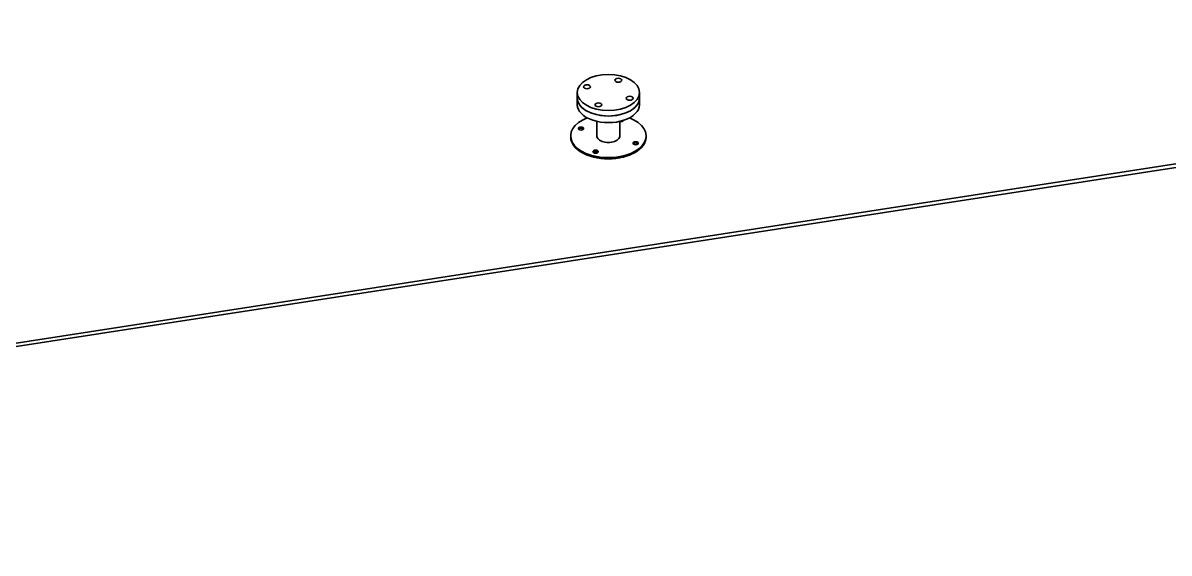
# Model space of a CAD drawing. Header units: millimetres. Extents: x 0 to 42050, y 0 to 29700.
# Drawn here: x 28141 to 29357, y 12643 to 13207 of the extents above; entities that cross this region are included whole.
import ezdxf

# ---------------------------------------------------------------- set-up
doc = ezdxf.new("R2010")
doc.units = ezdxf.units.MM
doc.header["$LTSCALE"] = 50
doc.layers.add('P_Cable Ducts (CD)', color=30, linetype='Continuous', lineweight=18, true_color=0xff7f00)
doc.layers.add('Visible', color=7, linetype='Continuous', lineweight=35)

msp = doc.modelspace()

# ---------------------------------------------------------------- linework, layer by layer
at = {"layer": 'P_Cable Ducts (CD)'}
for centre, major_axis, start_param, end_param in [((26536.67, 12634.94), (3212, 0), 0.0848355, 0.5098106), ((26536.67, 12634.94), (3132, 0), 6.2463092, 6.7788534), ((26536.67, 12617.63), (3132, 0), 0.0047863, 0.4956681)]:
    msp.add_ellipse(centre, major_axis=major_axis, ratio=0.5773503, start_param=start_param, end_param=end_param, dxfattribs=at)
at = {"layer": 'Visible'}
for p, q in [((28728.92, 13132.6), (28728.92, 13126.72)), ((28728.92, 13126.72), (28728.92, 13119.7)), ((28794.92, 13132.6), (28794.92, 13126.72)), ((28794.92, 13126.72), (28794.92, 13119.7)), ((28749.86, 13085.49), (28749.86, 13101.96)), ((28773.98, 13085.49), (28773.98, 13101.96)), ((28721.92, 13086.55), (28721.92, 13085.24)), ((28801.92, 13086.55), (28801.92, 13085.24))]:
    msp.add_line(p, q, dxfattribs=at)
at = {"layer": 'Visible', "color": 9, "true_color": 0xc0c0c0}
for p, q in [((26702.69, 12645.23), (29561.12, 13087.43)), ((29562.78, 13083.86), (26704.35, 12641.66))]:
    msp.add_line(p, q, dxfattribs=at)
at = {"layer": 'Visible'}
for centre, major_axis in [((28761.92, 13132.6), (-33, 0)), ((28739.26, 13138.7), (3.6, 0)), ((28772.48, 13145.68), (3.6, 0)), ((28784.57, 13126.5), (-3.6, 0)), ((28751.35, 13119.52), (-3.6, 0)), ((28732.91, 13094.36), (2.8, 0)), ((28790.92, 13078.74), (-2.8, 0)), ((28748.39, 13069.81), (2.8, 0))]:
    msp.add_ellipse(centre, major_axis=major_axis, ratio=0.5773503, dxfattribs=at)
for centre, major_axis, start_param, end_param in [((28761.92, 13126.72), (-33, 0), 0, 3.1415927), ((28761.92, 13126.72), (33, 0), 3.1415927, 6.2831853), ((28761.92, 13119.7), (-33, 0), 0, 3.1415927), ((28761.92, 13086.55), (-40, 0), 5.3059382, 10.402025), ((28775.44, 13103.29), (2.8, 0), 4.16228, 6.1858257), ((28775.44, 13101.99), (-2.8, 0), 3.5575447, 3.7871654), ((28732.91, 13093.05), (-2.8, 0), 3.5575447, 5.8672332), ((28761.92, 13085.24), (40, 0), 3.1415927, 6.2831853), ((28761.92, 13086.55), (12.2, 0), 2.9899521, 6.4348258), ((28761.92, 13085.24), (-12.2, 0), 6.1315448, 6.1903166), ((28761.92, 13085.24), (12.2, 0), 0.0928688, 0.1516405), ((28790.92, 13077.44), (-2.8, 0), 3.5575447, 5.8672332), ((28748.39, 13068.5), (-2.8, 0), 3.5575447, 5.8672332)]:
    msp.add_ellipse(centre, major_axis=major_axis, ratio=0.5773503, start_param=start_param, end_param=end_param, dxfattribs=at)
at = {"layer": 'Visible', "color": 9, "true_color": 0xc0c0c0}
msp.add_ellipse((26536.67, 12521.29), major_axis=(-3300, 0), ratio=0.5773503, start_param=6.0962024, end_param=9.6168762, dxfattribs=at)

doc.saveas('drawing.dxf')
